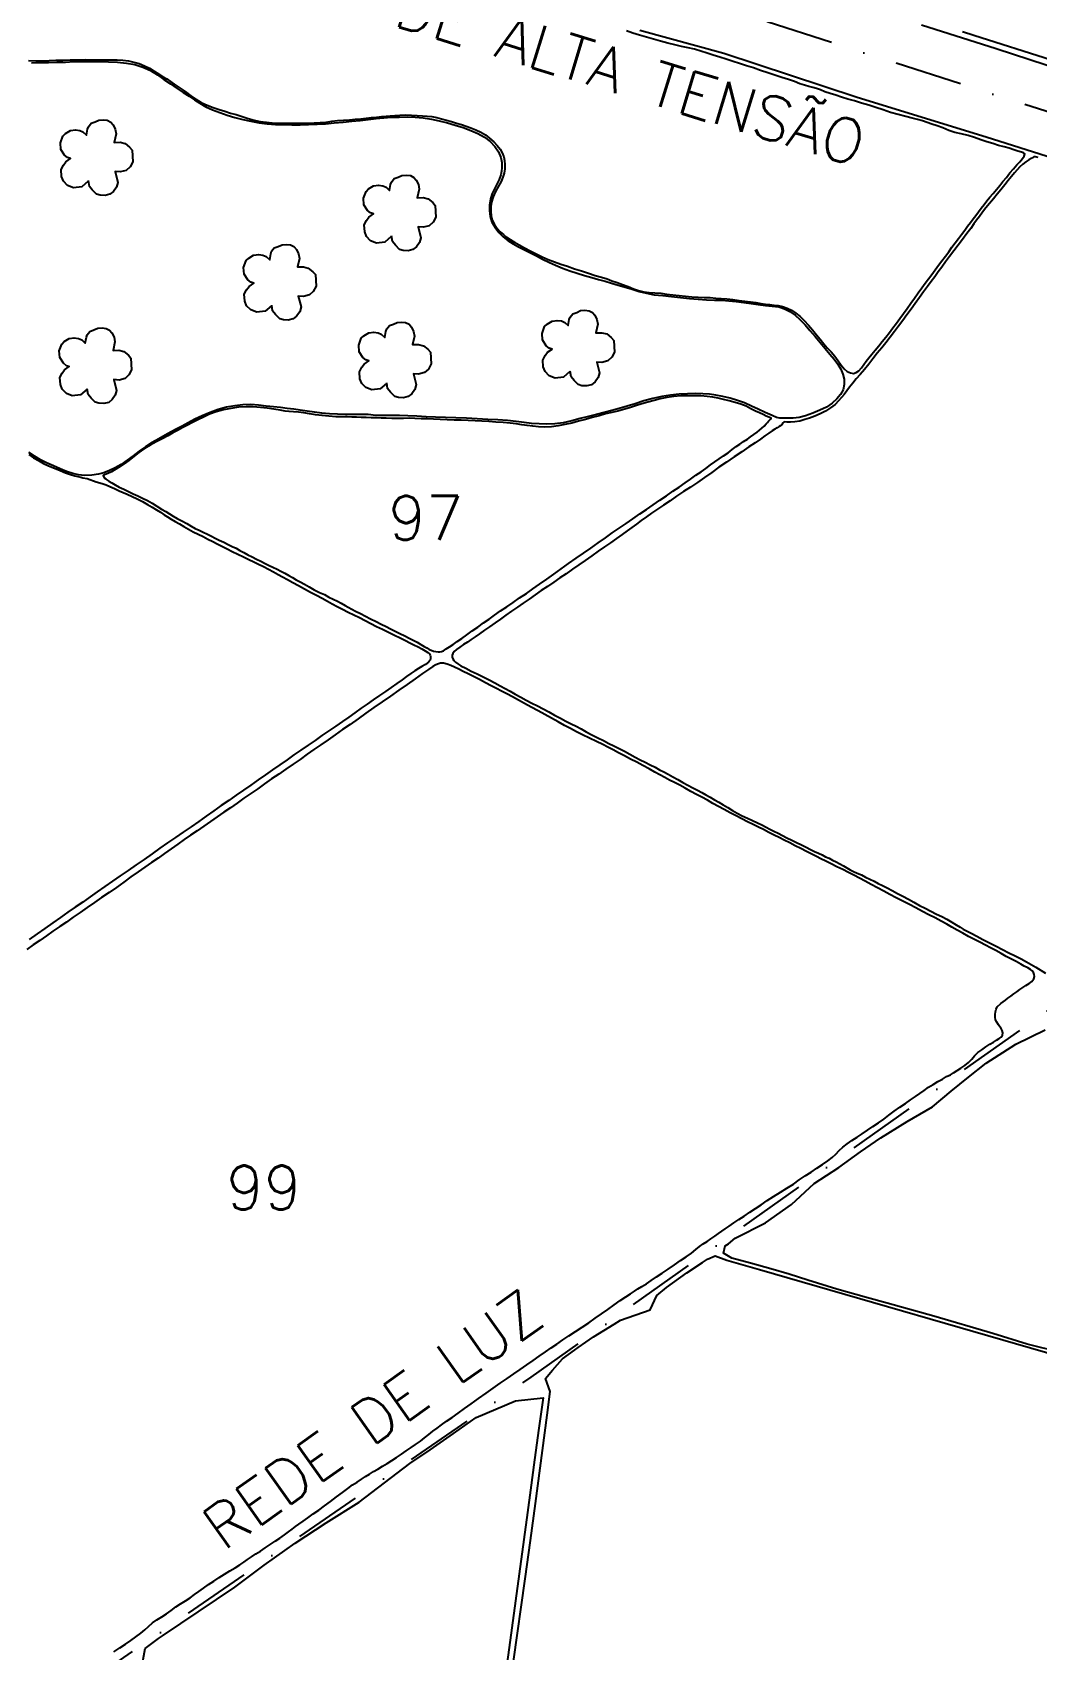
# Model space of a CAD drawing. Extents: x 725070 to 730320, y 7821509 to 7828934.
# Drawn here: x 727167 to 727910, y 7824190 to 7825386 of the extents above; entities that cross this region are included whole.
import ezdxf

# ---------------------------------------------------------------- set-up
doc = ezdxf.new("R2010")
doc.units = 0
doc.header["$MEASUREMENT"] = 0
doc.linetypes.add('CONTINUO', pattern=[0])
doc.linetypes.add('DASHDOT', pattern=[1, 0.5, -0.25, 0, -0.25])
for name, color, linetype in [('0114000751', 1, 'Continuous'), ('0114000751014', 5, 'Continuous'), ('_SIMBOLO ARVORE', 94, 'Continuous'), ('REDE_DE_LUZ', 6, 'DASHDOT'), ('TEXTO', 7, 'Continuous')]:
    doc.layers.add(name, color=color, linetype=linetype)
for name, color, linetype, lineweight in [('0114000751090', 5, 'Continuous', 25), ('0114000751091', 5, 'Continuous', 25), ('0114000751092', 5, 'Continuous', 25), ('0114000751095', 5, 'Continuous', 25), ('0114000751096', 5, 'Continuous', 25), ('0114000751097', 5, 'Continuous', 25), ('0114000751098', 5, 'Continuous', 25), ('0114000751099', 5, 'Continuous', 25)]:
    doc.layers.add(name, color=color, linetype=linetype, lineweight=lineweight)
doc.styles.add('Simplex', font='simplex.shx')

# ---------------------------------------------------------------- blocks, each defined once
blk = doc.blocks.new('ARVORE')
at = {"layer": '_SIMBOLO ARVORE', "linetype": 'CONTINUO'}
blk.add_polyline3d([(726752.4, 7825799.6, 0), (726747.6, 7825795.5, 0), (726741.5, 7825794.8, 0), (726737.1, 7825796.5, 0), (726734, 7825799.6, 0), (726732.7, 7825803.1, 0), (726732.3, 7825808.2, 0), (726734, 7825811.5, 0), (726735.8, 7825813.9, 0), (726739.3, 7825816.3, 0), (726737.1, 7825817, 0), (726734.9, 7825818.8, 0), (726732.2, 7825823, 0), (726731.8, 7825827.9, 0), (726733.7, 7825833, 0), (726735.6, 7825834.8, 0), (726739.2, 7825837, 0), (726743, 7825837.5, 0), (726746.1, 7825837.1, 0), (726748.5, 7825836, 0), (726751.1, 7825833.6, 0), (726751.9, 7825838.1, 0), (726752.5, 7825839.9, 0), (726754.5, 7825842.4, 0), (726757.4, 7825843.4, 0), (726760.3, 7825844.7, 0), (726763.5, 7825845, 0), (726766.5, 7825844.6, 0), (726769, 7825843.3, 0), (726770.8, 7825841.3, 0), (726772.4, 7825838.1, 0), (726773, 7825834.6, 0), (726771.6, 7825828.3, 0), (726776, 7825828.4, 0), (726779.6, 7825827.5, 0), (726783, 7825824.8, 0), (726784.9, 7825822.6, 0), (726785.4, 7825814, 0), (726783.3, 7825810.2, 0), (726780.5, 7825807.6, 0), (726776.1, 7825806.4, 0), (726772.2, 7825806.7, 0), (726774.3, 7825798.7, 0), (726773.3, 7825795.2, 0), (726771, 7825792, 0), (726768.4, 7825789.9, 0), (726764.8, 7825789, 0), (726761.2, 7825789.2, 0), (726758.5, 7825790, 0), (726755.4, 7825793.1, 0), (726753.2, 7825795.8, 0), (726752.6, 7825800, 0)], dxfattribs=at)

msp = doc.modelspace()

# ---------------------------------------------------------------- linework, layer by layer
at = {"layer": '0114000751', "flags": 128}
msp.add_lwpolyline([(727166.8, 7825363.1), (727173, 7825363.2), (727179.2, 7825363.3), (727185.4, 7825363.4), (727191.8, 7825363.6), (727198.1, 7825363.9), (727204.4, 7825364), (727210.8, 7825364.1), (727217.2, 7825363.9), (727223.7, 7825363.7), (727230.3, 7825363.4), (727236.9, 7825362.8), (727243.1, 7825361.7), (727249.1, 7825359.9), (727254.8, 7825357.3), (727259.8, 7825354.1), (727264.7, 7825350.8), (727269.5, 7825347.4), (727274.4, 7825344.1), (727279, 7825341.1), (727283.2, 7825338.3), (727287.2, 7825335.6), (727291.3, 7825333.1), (727295.7, 7825330.5), (727300.6, 7825328.3), (727306, 7825326.3), (727311.5, 7825324.3), (727317.2, 7825322.6), (727323, 7825321.1), (727328.9, 7825319.8), (727335, 7825318.6), (727341.1, 7825317.8), (727347.2, 7825317.5), (727353.3, 7825317.3), (727359.3, 7825317.2), (727365.4, 7825317.2), (727371.5, 7825317.3), (727377.9, 7825317.6), (727384.2, 7825318), (727390.6, 7825318.6), (727397.1, 7825319.2), (727403.5, 7825319.8), (727409.7, 7825320.4), (727415.8, 7825321.1), (727421.7, 7825321.8), (727427.3, 7825322.4), (727432.9, 7825322.8), (727438.6, 7825322.9), (727444.5, 7825323.1), (727450.4, 7825322.9), (727456.4, 7825322.3), (727462.4, 7825321.4), (727468.3, 7825320.1), (727474.3, 7825318.6), (727480.1, 7825316.9), (727485.9, 7825315.1), (727491.5, 7825313.1), (727496.8, 7825310.8), (727501.6, 7825308.1), (727505.9, 7825304.9), (727509.4, 7825301.2), (727512, 7825297.1), (727513.7, 7825293), (727514.5, 7825289.4), (727514.5, 7825285.5), (727514.3, 7825283), (727513.7, 7825280.2), (727512.5, 7825276.8), (727510.8, 7825273.3), (727509, 7825269.9), (727507.5, 7825266.4), (727506.2, 7825262.4), (727505.5, 7825258.1), (727505.4, 7825253.8), (727505.8, 7825249.5), (727507.2, 7825245.1), (727509.5, 7825241.2), (727512.3, 7825237.5), (727515.5, 7825234.4), (727519, 7825231.6), (727522.8, 7825229.2), (727526.9, 7825226.9), (727531.2, 7825224.8), (727535.7, 7825222.5), (727540.2, 7825220.2), (727544.7, 7825217.9), (727549.3, 7825215.6), (727554.2, 7825213.4), (727559.4, 7825211.2), (727564.7, 7825209.2), (727570.2, 7825207.4), (727575.7, 7825205.8), (727581.1, 7825204.2), (727586.1, 7825202.8), (727590.9, 7825201.5), (727595.6, 7825200.2), (727600.5, 7825198.6), (727605.7, 7825197.1), (727610.8, 7825195.6), (727616, 7825194), (727621.4, 7825192.6), (727627.2, 7825191.6), (727633.5, 7825191), (727640.1, 7825190.3), (727646.7, 7825189.6), (727653.3, 7825188.9), (727659.8, 7825188.3), (727666, 7825187.9), (727671.8, 7825187.6), (727677.1, 7825187.5), (727682.5, 7825187.1), (727687.9, 7825186.5), (727693.4, 7825185.7), (727698.8, 7825185), (727704.2, 7825184.3), (727709.5, 7825183.7), (727714.5, 7825183.2), (727719.3, 7825182.5), (727723.6, 7825181.2), (727727.6, 7825179.2), (727731.4, 7825176.4), (727735.1, 7825173), (727738.8, 7825169.3), (727742.4, 7825165.1), (727746.2, 7825160.7), (727750, 7825156.2), (727753.6, 7825151.9), (727757.2, 7825147.7), (727760.3, 7825143.9), (727762.9, 7825140.2), (727765.1, 7825136.6), (727766.6, 7825132.9), (727767.6, 7825129.1), (727767.7, 7825125.1), (727766.9, 7825121.3), (727765, 7825117.9), (727762.2, 7825114.6), (727758.7, 7825111.4), (727754.6, 7825108.5), (727749.7, 7825106.1), (727744.4, 7825103.9), (727739.2, 7825102.1), (727734.5, 7825100.8), (727729.9, 7825100.2), (727725.2, 7825100.3), (727720.1, 7825100.2), (727717.7, 7825100.8), (727714.4, 7825102.4), (727709.2, 7825104.6), (727704.2, 7825106.9), (727699.1, 7825109.3), (727694, 7825111.6), (727688.7, 7825113.4), (727683.3, 7825115), (727677.9, 7825116.4), (727672.8, 7825117.4), (727668.1, 7825118), (727663.1, 7825118.4), (727657.7, 7825118.6), (727651.9, 7825118.4), (727645.7, 7825118), (727639.3, 7825117.3), (727632.8, 7825116.3), (727626.1, 7825114.8), (727619.6, 7825113), (727613.2, 7825111), (727607.1, 7825109.2), (727601.3, 7825107.5), (727595.8, 7825106), (727590.3, 7825104.5), (727584.6, 7825103.1), (727578.6, 7825101.6), (727572.5, 7825100), (727566.2, 7825098.4), (727559.9, 7825096.9), (727553.7, 7825096), (727547.8, 7825095.9), (727542.1, 7825096), (727536.5, 7825096.4), (727531, 7825097.1), (727525.2, 7825097.9), (727518.7, 7825098.5), (727511.6, 7825099), (727504.2, 7825099.4), (727496.4, 7825099.8), (727488.5, 7825100.2), (727480.6, 7825100.5), (727472.9, 7825100.7), (727465.5, 7825101), (727458.5, 7825101.4), (727451.6, 7825101.8), (727445, 7825102.1), (727438.8, 7825102.2), (727432.9, 7825102.2), (727427, 7825102.2), (727421.3, 7825102.4), (727415.8, 7825102.9), (727410.4, 7825103.1), (727404.7, 7825103.1), (727399, 7825103), (727393.1, 7825103.2), (727387.2, 7825103.5), (727381.5, 7825104.1), (727375.9, 7825104.8), (727370.6, 7825105.6), (727365.5, 7825106.3), (727360.7, 7825107), (727355.9, 7825107.5), (727350.9, 7825108.1), (727345.7, 7825108.6), (727340.3, 7825109.2), (727334.7, 7825109.9), (727328.9, 7825110.3), (727323, 7825110.2), (727317, 7825109.5), (727310.9, 7825108.4), (727304.8, 7825106.7), (727298.8, 7825104.5), (727292.9, 7825102.1), (727287.4, 7825099.5), (727282.6, 7825096.9), (727278.2, 7825094.5), (727274.1, 7825092.3), (727269.9, 7825090.2), (727265.5, 7825087.8), (727260.8, 7825085.1), (727255.9, 7825082.2), (727251, 7825079.2), (727246.3, 7825075.9), (727241.8, 7825072.5), (727237.4, 7825069.2), (727233, 7825066.1), (727228.6, 7825063.6), (727224.4, 7825061.6), (727220.1, 7825060), (727216.2, 7825058.9), (727211.4, 7825058.1), (727206, 7825058), (727201.5, 7825058.4), (727197.2, 7825059.5), (727192.7, 7825061), (727187.9, 7825062.8), (727182.9, 7825065), (727177.9, 7825067.3), (727173.4, 7825069.6), (727169, 7825072.1), (727164.8, 7825074.9)], dxfattribs=at)
at = {"layer": '0114000751014', "linetype": 'ByBlock'}
msp.add_lwpolyline([(727920.9, 7825365.1), (727863.6, 7825383.3), (727855.1, 7825386)], dxfattribs=at)
at = {"layer": '0114000751090'}
msp.add_lwpolyline([(727927.9, 7824409.5), (727902.9, 7824415.6), (727877.7, 7824423.6), (727833.9, 7824436.4), (727799.5, 7824446), (727784.2, 7824450.3), (727762.2, 7824456.4), (727740.8, 7824463), (727727.1, 7824467.4), (727713.4, 7824471.3), (727698.4, 7824475.6), (727684.6, 7824479.2), (727678.4, 7824482.9), (727679.6, 7824488.3), (727679.6, 7824488.3), (727682.2, 7824490), (727687.1, 7824494.1), (727709.6, 7824505.4), (727728.8, 7824519), (727745.5, 7824534.5), (727763.7, 7824546.3), (727779.7, 7824558), (727794.9, 7824568.2), (727814.3, 7824580.4), (727833, 7824591.1), (727846.7, 7824602.7), (727859.5, 7824613.1), (727872.8, 7824623.5), (727894.5, 7824637.6), (727916.3, 7824648.2)], dxfattribs=at)
at = {"layer": '0114000751091', "linetype": 'CONTINUO', "flags": 128}
msp.add_lwpolyline([(727937.1, 7824404), (727952.7, 7824399.4), (727964.7, 7824395.4), (727975.5, 7824392.2), (727990.9, 7824385.2), (727990.9, 7824377.6), (727985.9, 7824359.2), (727984.8, 7824353.1), (727979.3, 7824335.2), (727972.6, 7824310.6), (727966.4, 7824287.8), (727959.5, 7824263.5), (727946.7, 7824212.8), (727939.7, 7824186.7), (727933.4, 7824162.3), (727926.3, 7824136.4), (727920.2, 7824113.4), (727914.3, 7824090.2), (727907.9, 7824067.4), (727902.3, 7824048.7), (727895.8, 7824030.3), (727880.7, 7823999.6), (727869.8, 7823983), (727858.6, 7823967.6), (727845.8, 7823952.3), (727831.7, 7823936.4), (727815.7, 7823918.6), (727801.6, 7823903.2), (727790.3, 7823890.5), (727776.8, 7823876), (727767.4, 7823865.1), (727749.1, 7823843.6), (727726.8, 7823819.6), (727699.6, 7823790.3), (727686, 7823774.6), (727657.6, 7823741.4), (727645.5, 7823727.7), (727626.3, 7823706.5), (727613.1, 7823692.6), (727585, 7823662.1), (727569.5, 7823645.4), (727554.1, 7823629.6), (727549, 7823624), (727541.5, 7823616.6), (727528, 7823600.9), (727515.8, 7823588.1), (727506.5, 7823577.3), (727495.7, 7823565), (727484.6, 7823553), (727476.9, 7823544.9), (727455.1, 7823521.3), (727441.9, 7823506.3), (727432, 7823508.5), (727434.8, 7823527.2), (727437.7, 7823548.8), (727441, 7823572.7), (727443.9, 7823594.1), (727446.8, 7823616.5), (727453.5, 7823667), (727460.9, 7823719.9), (727464.9, 7823749.8), (727473.8, 7823816.2), (727478.5, 7823849.4), (727487.5, 7823916), (727495.9, 7823978.7), (727507.4, 7824062.3), (727515.1, 7824121.4), (727519.5, 7824152.8), (727523.2, 7824181), (727531.9, 7824242.3), (727535.7, 7824270.5), (727539.4, 7824297.8), (727548.1, 7824363.2), (727550.3, 7824380.6), (727546.8, 7824390.3), (727551.9, 7824396.4), (727559.5, 7824404.9), (727568.3, 7824411.4), (727571, 7824413.2), (727582.3, 7824421.1), (727597.6, 7824430.5), (727602.4, 7824433.4), (727624.1, 7824441.2), (727629.2, 7824451.7), (727636.4, 7824457.6), (727651.4, 7824468.4), (727663, 7824476.1), (727666.6, 7824478.6), (727672.4, 7824481), (727680.9, 7824477.9), (727705.1, 7824470.8)], close=True, dxfattribs=at)
at = {"layer": '0114000751092', "linetype": 'CONTINUO', "flags": 128}
msp.add_lwpolyline([(727263.6, 7824200.1), (727317.1, 7824236), (727338.8, 7824252.3), (727361.8, 7824268.5), (727384.7, 7824283.6), (727409, 7824299), (727446.4, 7824327.6), (727461.5, 7824337.7), (727478.7, 7824349.6), (727495.6, 7824361.6), (727524.6, 7824373.8), (727545.1, 7824376), (727541.8, 7824353.5), (727538.6, 7824330.3), (727535.8, 7824307.9), (727533.5, 7824291.3), (727436, 7823572.8), (727434.8, 7823565), (727431.4, 7823540.9), (727428.9, 7823521.6), (727426.8, 7823505.6), (727431.3, 7823499.9), (727424.9, 7823492.4), (727400.5, 7823463.6), (727390.8, 7823453), (727386.7, 7823448.5), (727385.2, 7823446.9), (727365.3, 7823424.9), (727361.7, 7823421.2), (727348.1, 7823406.2), (727339, 7823395.4), (727316.9, 7823369.7), (727295.9, 7823346.4), (727275.5, 7823325), (727254.9, 7823302.4), (727234, 7823280), (727214.8, 7823257.9), (727195.7, 7823237.5), (727176.6, 7823216.9), (727157.1, 7823196.1), (727135.2, 7823172.5), (727116, 7823151), (727108, 7823138.8), (727109.1, 7823148.1), (727110.6, 7823160), (727112.3, 7823172.8), (727114.2, 7823185.2), (727117.3, 7823209), (727120.7, 7823233.8), (727124.3, 7823260.4), (727127.7, 7823284.4), (727131.3, 7823311.3), (727135.2, 7823339.6), (727139, 7823367.8), (727142.9, 7823395.9), (727146.6, 7823423.8), (727150.3, 7823451), (727154.4, 7823481.5), (727162.7, 7823541.9), (727166.5, 7823570.7), (727170.7, 7823602), (727175.2, 7823634.6), (727179.6, 7823667.9), (727184.1, 7823700.8), (727188.5, 7823733.7), (727193.4, 7823769.6), (727198.3, 7823805.7), (727202.5, 7823837.8), (727206.6, 7823867.8), (727210, 7823894.2), (727213.9, 7823921.9), (727217.9, 7823951.2), (727221.5, 7823977.4), (727225.1, 7824003.8), (727228.7, 7824029.5), (727231.6, 7824051), (727235.3, 7824079), (727238.9, 7824106.6), (727242.8, 7824134.7), (727246.4, 7824161.4), (727249.4, 7824182.6), (727250.9, 7824190.7), (727260.7, 7824198.1)], close=True, dxfattribs=at)
at = {"layer": '0114000751095', "linetype": 'ByBlock', "elevation": 705.3}
msp.add_lwpolyline([(727164.5, 7825364.8), (727169.9, 7825364.4), (727175, 7825364.6), (727179.9, 7825364.8), (727184.8, 7825365), (727190, 7825365.1), (727195.3, 7825365.3), (727200.9, 7825365.3), (727206.3, 7825365.4), (727211.6, 7825365.3), (727216.6, 7825365.3), (727221.4, 7825365.2), (727225.9, 7825365.3), (727230.2, 7825365.2), (727234.3, 7825365), (727238.4, 7825364.4), (727242.5, 7825363.5), (727246.3, 7825362.4), (727250.2, 7825360.9), (727254, 7825359), (727257.4, 7825356.9), (727260.6, 7825354.9), (727263.7, 7825353), (727266.7, 7825351.2), (727269.5, 7825349.2), (727272.2, 7825347.2), (727275.1, 7825345.3), (727278.1, 7825343.3), (727281.3, 7825341), (727284.6, 7825338.7), (727288.2, 7825336.2), (727292.2, 7825333.8), (727296.6, 7825331.7), (727301.1, 7825330.1), (727305.4, 7825328.6), (727309.7, 7825327.2), (727313.9, 7825325.9), (727318.2, 7825324.7), (727322.6, 7825323.3), (727327, 7825321.9), (727331.5, 7825320.7), (727335.9, 7825319.7), (727340.4, 7825319.1), (727344.8, 7825318.7), (727349, 7825318.5), (727353, 7825318.3), (727357.4, 7825318.3), (727362.1, 7825318.4), (727366.8, 7825318.4), (727371.3, 7825318.5), (727375.7, 7825318.7), (727380.1, 7825318.9), (727384.4, 7825319.2), (727388.7, 7825319.8), (727393, 7825320.3), (727397.4, 7825320.6), (727401.8, 7825320.9), (727406.1, 7825321.4), (727410.2, 7825321.7), (727414.1, 7825322.1), (727418, 7825322.5), (727421.9, 7825322.9), (727425.6, 7825323.3), (727429, 7825323.6), (727432, 7825323.9), (727435.3, 7825324.1), (727439.1, 7825324.4), (727443.4, 7825324.5), (727447.8, 7825324.3), (727452, 7825324), (727455.8, 7825323.7), (727459.3, 7825323.6), (727462.8, 7825323.3), (727466.4, 7825322.7), (727469.9, 7825321.7), (727473.5, 7825320.6), (727477.3, 7825319.6), (727480.9, 7825318.4), (727484.6, 7825317.3), (727488.1, 7825316.1), (727491.7, 7825314.9), (727495.3, 7825313.5), (727498.9, 7825311.8), (727502.4, 7825309.7), (727505.5, 7825307.2), (727508.5, 7825304.6), (727511.2, 7825301.8), (727513.4, 7825299.1), (727514.9, 7825296.4), (727515.9, 7825293.6), (727516.4, 7825290.8), (727516.7, 7825287.8), (727516.7, 7825284.6), (727516.2, 7825281.5), (727515.3, 7825278.5), (727514, 7825275.3), (727512, 7825271.9), (727509.8, 7825268), (727508, 7825263.9), (727506.9, 7825260.1), (727506.5, 7825256.7), (727506.3, 7825253.3), (727506.6, 7825250), (727507.5, 7825246.6), (727509.1, 7825243.5), (727511.1, 7825240.6), (727513.2, 7825238.1), (727515.7, 7825236.1), (727518.1, 7825234.1), (727520.7, 7825232.4), (727523.8, 7825230.5), (727527.3, 7825228.4), (727531.3, 7825226.3), (727535.6, 7825224.1), (727540, 7825221.8), (727544.4, 7825219.5), (727548.8, 7825217.6), (727553.4, 7825215.9), (727558.2, 7825214.2), (727563.2, 7825212.7), (727568.3, 7825210.8), (727573.5, 7825209.2), (727578.6, 7825207.5), (727583.6, 7825205.9), (727588.2, 7825204.5), (727592.3, 7825203.3), (727595.9, 7825201.9), (727599.7, 7825200.5), (727603.8, 7825199.2), (727607.9, 7825197.7), (727611.8, 7825196), (727615.6, 7825194.7), (727619.5, 7825193.8), (727623.6, 7825193.2), (727627.7, 7825192.9), (727632, 7825192.6), (727636.4, 7825192.1), (727641, 7825191.6), (727645.7, 7825191.1), (727650.4, 7825190.6), (727655, 7825190.1), (727659.6, 7825189.8), (727664.2, 7825189.6), (727668.7, 7825189.4), (727672.8, 7825189.1), (727676.8, 7825188.8), (727680.9, 7825188.5), (727685.4, 7825188.1), (727690, 7825187.4), (727694.3, 7825186.9), (727698.4, 7825186.4), (727702.3, 7825185.8), (727706, 7825185.1), (727709.5, 7825184.6), (727712.8, 7825184.3), (727715.8, 7825183.9), (727718.8, 7825183.5), (727722.1, 7825182.9), (727725.5, 7825181.7), (727728.8, 7825180.1), (727731.9, 7825178), (727735.1, 7825175.4), (727738.2, 7825172.4), (727741.2, 7825169.1), (727744.2, 7825165.6), (727747.2, 7825162), (727749.9, 7825158.6), (727752.6, 7825155.3), (727755.1, 7825152.3), (727758, 7825149.3), (727760.7, 7825146.1), (727763.2, 7825142.7), (727765.4, 7825139.4), (727767.7, 7825136.8), (727770, 7825134.8), (727772.3, 7825133.7), (727774.5, 7825133.4), (727776.6, 7825134), (727778.6, 7825135.4), (727780.5, 7825137.6), (727782.2, 7825140), (727783.9, 7825142.4), (727785.8, 7825145), (727788.1, 7825147.7), (727790.6, 7825150.6), (727793.2, 7825153.7), (727795.8, 7825157), (727798.5, 7825160.3), (727801.1, 7825163.7), (727803.7, 7825167.1), (727806.4, 7825170.5), (727808.9, 7825174.1), (727811.5, 7825177.7), (727814.2, 7825181.5), (727816.9, 7825185.3), (727819.6, 7825189.1), (727822.4, 7825192.9), (727825.1, 7825196.6), (727827.6, 7825200.1), (727830, 7825203.4), (727832.5, 7825206.6), (727834.9, 7825209.9), (727837.5, 7825213.3), (727840, 7825216.7), (727842.5, 7825220), (727845, 7825223.4), (727847.4, 7825226.7), (727849.8, 7825230), (727852.2, 7825233.2), (727854.5, 7825236.2), (727856.8, 7825239.3), (727859, 7825242.2), (727861.2, 7825245), (727863.1, 7825247.6), (727865, 7825250.1), (727866.9, 7825252.8), (727869.1, 7825255.6), (727871.1, 7825258.3), (727873.3, 7825260.9), (727875.5, 7825263.6), (727877.8, 7825266.5), (727880.3, 7825269.4), (727882.7, 7825272.3), (727885.1, 7825275.2), (727887.7, 7825278.3), (727890.1, 7825281.6), (727892.8, 7825284.7), (727895.3, 7825287.5), (727897.6, 7825289.7), (727899.6, 7825292.2), (727900.7, 7825294.1), (727901.2, 7825295.8), (727900.4, 7825296.4), (727898.8, 7825297), (727896.2, 7825297.8), (727893.1, 7825298.8), (727889.7, 7825299.8), (727885.9, 7825300.8), (727881.9, 7825302), (727877.6, 7825303.3), (727873.1, 7825304.7), (727868.7, 7825306.2), (727864.1, 7825307.7), (727859.3, 7825309.2), (727854.3, 7825310.5), (727849.6, 7825311.6), (727845, 7825313.1), (727840.6, 7825314.9), (727836.4, 7825316.4), (727832.6, 7825317.7), (727829.1, 7825318.9), (727825.5, 7825320.1), (727821.9, 7825321.1), (727817.9, 7825322.2), (727813.2, 7825323.3), (727807.7, 7825324.7), (727802, 7825326.3), (727796.4, 7825328.3), (727791, 7825330), (727785.8, 7825331.6), (727780.4, 7825333.2), (727775.2, 7825334.8), (727770.4, 7825336.1), (727765.8, 7825337.6), (727761.5, 7825339.1), (727757.3, 7825340.3), (727753.4, 7825341.5), (727750.1, 7825343), (727747.1, 7825344.1), (727744.5, 7825344.7), (727741.6, 7825345.4), (727738.4, 7825346.5), (727735, 7825347.6), (727731, 7825349.1), (727726.5, 7825350.6), (727721.7, 7825352.2), (727716.5, 7825353.8), (727711.3, 7825355.7), (727705.9, 7825357.4), (727700.6, 7825359.2), (727695.4, 7825360.9), (727690.4, 7825362.5), (727685.5, 7825364.1), (727680.5, 7825365.6), (727675.7, 7825367.1), (727670.9, 7825368.7), (727666.3, 7825370.1), (727661.7, 7825371.6), (727657.1, 7825373), (727652.2, 7825374.1), (727647.3, 7825375.1), (727642.4, 7825376.2), (727637.2, 7825377.6), (727631.9, 7825379), (727626.6, 7825380.4), (727621.4, 7825381.9), (727616.4, 7825383.4), (727611.4, 7825385), (727606.6, 7825386.6)], dxfattribs=at)
at = {"layer": '0114000751096', "linetype": 'ByBlock', "elevation": 736.3}
msp.add_lwpolyline([(727911.1, 7825293), (727909.2, 7825293.6), (727907.9, 7825293.5), (727907.1, 7825292.8), (727906, 7825292.2), (727904.2, 7825291.3), (727902, 7825289.9), (727899.8, 7825288.1), (727897.7, 7825286.2), (727895.7, 7825284), (727893.7, 7825281.7), (727891.5, 7825278.9), (727889, 7825276), (727886.4, 7825272.7), (727883.6, 7825269.2), (727880.8, 7825265.8), (727878, 7825262.4), (727875.2, 7825259), (727872.5, 7825255.7), (727869.9, 7825252.5), (727867.7, 7825249.5), (727865.6, 7825246.7), (727863.6, 7825243.9), (727861.3, 7825240.6), (727858.4, 7825236.8), (727855.2, 7825232.5), (727851.9, 7825228.2), (727848.7, 7825224), (727845.6, 7825219.8), (727842.7, 7825215.8), (727839.9, 7825212), (727837.2, 7825208.4), (727834.7, 7825204.9), (727832, 7825201.4), (727829.2, 7825197.7), (727826.3, 7825193.7), (727823.3, 7825189.5), (727820.3, 7825185.2), (727817.2, 7825180.9), (727814.1, 7825176.7), (727811, 7825172.6), (727807.9, 7825168.4), (727804.8, 7825164.3), (727801.7, 7825160.2), (727798.6, 7825156.1), (727795.5, 7825152.2), (727792.2, 7825148.3), (727789, 7825144.2), (727785.8, 7825140.2), (727782.6, 7825136.3), (727779.4, 7825132.6), (727776.6, 7825129.3), (727774, 7825126.2), (727771.7, 7825123.3), (727769.6, 7825120.5), (727767.7, 7825117.9), (727765.8, 7825115.6), (727763.6, 7825113.2), (727761, 7825110.5), (727757.6, 7825107.9), (727753.9, 7825105.5), (727750, 7825103.5), (727746, 7825101.9), (727742.1, 7825100.4), (727738.6, 7825099.2), (727734.9, 7825098.2), (727731.2, 7825097.5), (727728.1, 7825097.3), (727725.5, 7825097.4), (727723.4, 7825097.7), (727722.2, 7825096.6), (727721.5, 7825095.5), (727720.8, 7825094.8), (727719.7, 7825094.1), (727718.2, 7825093.2), (727716.4, 7825092.1), (727714.4, 7825090.9), (727712, 7825089.2), (727709, 7825087.2), (727705.7, 7825084.9), (727701.8, 7825082.1), (727697.1, 7825079), (727691.9, 7825075.4), (727686.3, 7825071.7), (727680.6, 7825067.9), (727675.1, 7825064), (727669.7, 7825060.2), (727664.4, 7825056.4), (727659.2, 7825052.8), (727654, 7825049.3), (727648.8, 7825046), (727643.8, 7825042.7), (727638.9, 7825039.3), (727634.2, 7825036.1), (727629.6, 7825033), (727625.3, 7825030.1), (727621.4, 7825027.3), (727617.6, 7825024.6), (727614, 7825022), (727610.6, 7825019.5), (727607.1, 7825016.9), (727603.4, 7825014.2), (727599.3, 7825011.3), (727595, 7825008.2), (727590.5, 7825005.1), (727585.7, 7825001.9), (727581, 7824998.5), (727576.2, 7824995.2), (727571.5, 7824991.8), (727566.8, 7824988.6), (727562.2, 7824985.3), (727557.5, 7824982.2), (727552.9, 7824979), (727548.2, 7824975.9), (727543.6, 7824972.8), (727539.1, 7824969.6), (727534.7, 7824966.5), (727530.3, 7824963.5), (727526, 7824960.5), (727521.8, 7824957.6), (727517.6, 7824954.7), (727513.6, 7824951.7), (727509.5, 7824948.9), (727505.5, 7824946.1), (727501.7, 7824943.5), (727498.1, 7824940.9), (727494.8, 7824938.7), (727491.9, 7824936.7), (727489.2, 7824934.8), (727486.3, 7824932.9), (727483.5, 7824931), (727481, 7824929.3), (727479.3, 7824927.9), (727478.2, 7824926.4), (727477.8, 7824925), (727477.9, 7824923.5), (727478.3, 7824922.4), (727479.1, 7824921.1), (727480.3, 7824919.8), (727481.9, 7824918.6), (727484.2, 7824917.2), (727487.8, 7824915.4), (727491.9, 7824913.3), (727496.2, 7824911.2), (727500.7, 7824909), (727505.1, 7824906.8), (727509.3, 7824904.6), (727513.3, 7824902.5), (727517, 7824900.5), (727520.6, 7824898.4), (727524.5, 7824896.3), (727528.5, 7824894), (727532.6, 7824891.8), (727536.8, 7824889.7), (727540.8, 7824887.6), (727545, 7824885.3), (727549.3, 7824883.1), (727553.5, 7824880.8), (727557.8, 7824878.5), (727561.9, 7824876.4), (727565.7, 7824874.4), (727569.4, 7824872.5), (727573.1, 7824870.6), (727577, 7824868.5), (727581.2, 7824866.2), (727585.6, 7824863.9), (727589.8, 7824861.9), (727593.6, 7824859.9), (727597.4, 7824858.1), (727601.3, 7824856.1), (727605.3, 7824854), (727609.2, 7824851.9), (727613.1, 7824849.7), (727616.9, 7824847.7), (727620.6, 7824845.9), (727624.3, 7824844.1), (727627.9, 7824842.3), (727631.1, 7824840.4), (727634.3, 7824838.8), (727637.5, 7824837.1), (727640.9, 7824835.1), (727644.6, 7824833.1), (727648.3, 7824831), (727652, 7824829), (727655.7, 7824827.1), (727659.1, 7824825.3), (727662.4, 7824823.5), (727665.5, 7824821.8), (727668.5, 7824820), (727671.7, 7824818.2), (727674.9, 7824816.3), (727678.3, 7824814.4), (727681.6, 7824812.4), (727685, 7824810.3), (727688.5, 7824808.3), (727692.2, 7824806.3), (727696.1, 7824804.5), (727699.9, 7824802.8), (727703.5, 7824801.2), (727706.9, 7824799.6), (727709.9, 7824798), (727712.8, 7824796.5), (727715.7, 7824795), (727718.9, 7824793.5), (727722.1, 7824791.7), (727725.4, 7824790.1), (727728.9, 7824788.4), (727732.5, 7824786.7), (727736.1, 7824784.9), (727739.5, 7824783.1), (727742.8, 7824781.5), (727745.8, 7824780), (727748.7, 7824778.7), (727751.3, 7824777.4), (727753.9, 7824776.1), (727756.5, 7824774.9), (727759.1, 7824773.5), (727761.7, 7824772.3), (727764.4, 7824770.8), (727767.1, 7824769.4), (727769.7, 7824767.9), (727772.1, 7824766.5), (727774.7, 7824765.2), (727777.4, 7824764), (727780.4, 7824762.6), (727783.5, 7824761), (727786.7, 7824759.4), (727789.9, 7824757.9), (727792.9, 7824756.4), (727796, 7824754.8), (727799.4, 7824753.2), (727803.1, 7824751.1), (727807, 7824749), (727811.1, 7824746.8), (727815.2, 7824744.6), (727819.3, 7824742.4), (727823.4, 7824740.1), (727827.6, 7824738), (727831.8, 7824735.8), (727835.9, 7824733.7), (727839.9, 7824731.8), (727843.7, 7824729.8), (727847.3, 7824727.8), (727850.6, 7824725.8), (727853.4, 7824724.1), (727855.7, 7824722.6), (727858.2, 7824721.3), (727861.5, 7824719.6), (727865.7, 7824717.4), (727870.3, 7824715), (727875.1, 7824712.5), (727880, 7824709.9), (727884.8, 7824707.4), (727889.5, 7824705), (727894.1, 7824702.7), (727898.5, 7824700.5), (727902.5, 7824698.3), (727906, 7824696.3), (727909.5, 7824694.4), (727916.5, 7824690)], dxfattribs=at)
at = {"layer": '0114000751097', "linetype": 'ByBlock', "elevation": 723.2}
msp.add_lwpolyline([(727469.8, 7824927.7), (727471.4, 7824928.4), (727473.4, 7824929.7), (727475.8, 7824931.3), (727478.5, 7824933.1), (727481.5, 7824935.2), (727485, 7824937.5), (727488.6, 7824940.2), (727492.6, 7824943.1), (727496.8, 7824945.9), (727501, 7824948.9), (727505.1, 7824951.8), (727509.2, 7824954.7), (727513.6, 7824957.8), (727518.3, 7824960.8), (727523, 7824964), (727527.7, 7824967.4), (727532.7, 7824970.8), (727537.5, 7824974.2), (727542.5, 7824977.7), (727547.7, 7824981.3), (727553, 7824985.1), (727558.4, 7824989), (727563.9, 7824992.9), (727569.4, 7824996.7), (727574.9, 7825000.5), (727580.4, 7825004.3), (727585.8, 7825008.1), (727591.1, 7825011.9), (727596.2, 7825015.5), (727601.3, 7825019), (727606.4, 7825022.5), (727611.5, 7825026), (727616.5, 7825029.6), (727621.5, 7825032.9), (727626.5, 7825036.2), (727631.4, 7825039.6), (727636.2, 7825043), (727641, 7825046.3), (727645.6, 7825049.4), (727650, 7825052.4), (727654.1, 7825055.3), (727658.1, 7825058.1), (727661.9, 7825060.7), (727665.5, 7825063.2), (727668.8, 7825065.7), (727672.1, 7825068.1), (727675.3, 7825070.3), (727678.5, 7825072.5), (727681.8, 7825074.8), (727684.9, 7825077.1), (727687.8, 7825079.3), (727690.6, 7825081.2), (727693.3, 7825083), (727696.1, 7825084.9), (727698.5, 7825086.6), (727700.8, 7825088.3), (727703.3, 7825090), (727706.7, 7825092.8), (727708.5, 7825094.3), (727710.1, 7825096), (727711, 7825097.2), (727711.7, 7825098), (727712.2, 7825098.7), (727713.2, 7825099.6), (727713.6, 7825100.4), (727711.9, 7825101), (727710, 7825101.8), (727707.7, 7825102.9), (727705, 7825104.2), (727702, 7825105.6), (727698.7, 7825107.3), (727695.3, 7825109.1), (727691.3, 7825110.6), (727687.1, 7825112), (727682.7, 7825113.2), (727678.5, 7825114.2), (727674.5, 7825115), (727670.6, 7825115.9), (727666.4, 7825116.4), (727661.8, 7825116.8), (727656.9, 7825116.9), (727651.9, 7825116.9), (727646.8, 7825116.8), (727641.7, 7825116.3), (727636.6, 7825115.6), (727631.7, 7825114.6), (727627.1, 7825113.4), (727622.6, 7825112.1), (727618, 7825110.8), (727613.4, 7825109.4), (727608.9, 7825108), (727604.4, 7825106.8), (727600.2, 7825105.6), (727595.9, 7825104.5), (727591.2, 7825103.4), (727586.4, 7825102.1), (727581.4, 7825100.8), (727576.4, 7825099.4), (727571.3, 7825098), (727566.3, 7825096.6), (727561.2, 7825095.6), (727556.2, 7825094.6), (727551.2, 7825093.9), (727546.3, 7825093.7), (727541.7, 7825093.9), (727537.4, 7825094.3), (727533.3, 7825094.9), (727529.3, 7825095.5), (727525.2, 7825096.1), (727520.6, 7825096.6), (727515.5, 7825097), (727510.2, 7825097.4), (727505, 7825097.8), (727499.8, 7825098.1), (727494.7, 7825098.4), (727489.6, 7825098.6), (727484.4, 7825098.8), (727479.2, 7825098.9), (727474, 7825099.1), (727468.9, 7825099.3), (727464, 7825099.6), (727459.4, 7825099.7), (727454.8, 7825099.9), (727450.3, 7825100), (727445.9, 7825100.2), (727441.8, 7825100.1), (727437.5, 7825100.1), (727433.3, 7825100.1), (727429.1, 7825100.2), (727425.3, 7825100.4), (727421.5, 7825100.5), (727417.8, 7825100.6), (727414.2, 7825100.7), (727410.6, 7825100.9), (727407.1, 7825101), (727403.7, 7825101.1), (727400.1, 7825101.3), (727396.2, 7825101.3), (727391.7, 7825101.4), (727386.6, 7825101.7), (727381.6, 7825102.2), (727376.8, 7825102.8), (727372.3, 7825103.6), (727368.1, 7825104.3), (727364.1, 7825104.8), (727360.5, 7825105.1), (727357.3, 7825105.2), (727354.2, 7825105.6), (727350.5, 7825106.1), (727345.9, 7825107), (727341.1, 7825107.6), (727336, 7825108.2), (727330.7, 7825108.6), (727325.4, 7825108.7), (727319.9, 7825108.4), (727314.2, 7825107.5), (727308.6, 7825106.5), (727303.2, 7825105), (727298.4, 7825103.2), (727293.9, 7825101.1), (727289.7, 7825099), (727285.7, 7825097.1), (727282.1, 7825095.2), (727278.7, 7825093.4), (727275.1, 7825091.5), (727271.3, 7825089.5), (727267.5, 7825087.3), (727263.4, 7825085.1), (727259, 7825082.7), (727254.5, 7825080.3), (727250.2, 7825077.8), (727246.1, 7825075), (727242.3, 7825072), (727238.7, 7825069.1), (727235.3, 7825066.6), (727232.2, 7825064.5), (727229.1, 7825062.5), (727225.9, 7825060.7), (727223.2, 7825059.4), (727221.3, 7825058.6), (727219.8, 7825058), (727220.5, 7825056.3), (727221.6, 7825055.4), (727222.5, 7825054.8), (727224, 7825053.8), (727226.1, 7825052.4), (727228.6, 7825050.9), (727231.5, 7825049.3), (727234.9, 7825047.7), (727238.4, 7825046.1), (727241.9, 7825044.4), (727245.4, 7825042.8), (727248.9, 7825041.2), (727252.4, 7825039.4), (727255.9, 7825037.4), (727259.4, 7825035.3), (727262.9, 7825033.1), (727266, 7825031.2), (727268.8, 7825029.5), (727271.5, 7825027.9), (727274.5, 7825026.2), (727278, 7825024.3), (727281.6, 7825022.4), (727284.9, 7825020.5), (727287.7, 7825018.8), (727290.6, 7825017.4), (727293.7, 7825016), (727296.8, 7825014.6), (727299.8, 7825013.1), (727302.6, 7825011.6), (727305.6, 7825010.2), (727308.9, 7825008.6), (727312.2, 7825007), (727315.1, 7825005.5), (727318, 7825004.1), (727320.9, 7825002.5), (727323.7, 7825000.9), (727326.7, 7824999.3), (727329.8, 7824997.8), (727333, 7824996.1), (727336.3, 7824994.5), (727339.5, 7824992.9), (727342.4, 7824991.5), (727345.3, 7824990.1), (727348.3, 7824988.6), (727351.2, 7824987.1), (727354.1, 7824985.6), (727356.9, 7824984), (727359.8, 7824982.4), (727362.5, 7824980.9), (727365.4, 7824979.4), (727368.6, 7824977.6), (727372.1, 7824975.6), (727375.8, 7824973.5), (727379.6, 7824971.5), (727383.3, 7824969.9), (727386.5, 7824968), (727389.8, 7824966.5), (727392.9, 7824964.9), (727395.8, 7824963.5), (727398.6, 7824961.9), (727401, 7824960.5), (727403.5, 7824959.2), (727406.4, 7824957.7), (727409.9, 7824955.9), (727413.7, 7824953.9), (727417.5, 7824952), (727421.5, 7824950.1), (727425.3, 7824948.1), (727428.9, 7824946.2), (727432.3, 7824944.5), (727435.7, 7824942.9), (727439.2, 7824941.1), (727442.7, 7824939.4), (727445.9, 7824937.7), (727449, 7824936.3), (727452, 7824934.6), (727454.7, 7824933), (727457.1, 7824931.6), (727459, 7824930.4), (727460.8, 7824929.4), (727462.3, 7824928.7), (727463.9, 7824928.1), (727465.7, 7824927.7), (727467.4, 7824927.6), (727468.6, 7824927.5)], close=True, dxfattribs=at)
at = {"layer": '0114000751098', "linetype": 'ByBlock'}
msp.add_lwpolyline([(727164.7, 7825073.4), (727168.1, 7825071.1), (727171.8, 7825068.9), (727175.5, 7825066.9), (727179.4, 7825065.1), (727183.7, 7825063.3), (727188, 7825061.5), (727191.9, 7825060), (727195.5, 7825058.7), (727198.8, 7825057.7), (727203.3, 7825056.6), (727204.8, 7825056.1), (727207.8, 7825055.7), (727214.6, 7825053.3), (727219, 7825052.1), (727221.9, 7825051.1), (727224.7, 7825049.8), (727228.2, 7825048.2), (727231.5, 7825046.7), (727234.4, 7825045.4), (727237.5, 7825044), (727241.1, 7825042.4), (727244.8, 7825040.6), (727248.7, 7825038.7), (727252.4, 7825036.6), (727255.9, 7825034.5), (727259.2, 7825032.5), (727262.2, 7825030.7), (727264.9, 7825028.9), (727267.4, 7825027.3), (727270.1, 7825025.6), (727273, 7825023.9), (727276.1, 7825022.1), (727279.4, 7825020.1), (727282.8, 7825018.2), (727286.4, 7825016.3), (727290.1, 7825014.5), (727293.6, 7825012.8), (727297.2, 7825010.9), (727300.7, 7825009.2), (727304, 7825007.5), (727307.5, 7825005.6), (727311.3, 7825003.8), (727315.2, 7825001.8), (727319.4, 7824999.7), (727323.6, 7824997.8), (727327.4, 7824995.8), (727331.2, 7824994.1), (727334.7, 7824992.4), (727338.3, 7824990.6), (727342, 7824988.7), (727345.6, 7824986.8), (727349.1, 7824984.8), (727352.4, 7824983.1), (727356, 7824981.1), (727360, 7824978.9), (727364.2, 7824976.5), (727368.5, 7824974.1), (727373, 7824971.7), (727377.4, 7824969.4), (727381.6, 7824967.2), (727385.5, 7824965.1), (727389.1, 7824963), (727392.8, 7824961), (727396.7, 7824959), (727400.8, 7824957), (727405.1, 7824954.9), (727409.3, 7824953), (727413.4, 7824950.8), (727417.6, 7824948.6), (727421.9, 7824946.4), (727426.4, 7824944.2), (727430.8, 7824942.1), (727435.2, 7824939.9), (727439.4, 7824937.8), (727443.2, 7824935.9), (727446.4, 7824934.3), (727449.5, 7824932.7), (727452.6, 7824931.2), (727455.4, 7824929.8), (727457.8, 7824928.4), (727459.7, 7824927.1), (727461, 7824926), (727461.5, 7824925), (727461.8, 7824924.2), (727461.9, 7824923.3), (727461.9, 7824922.5), (727461.5, 7824921.4), (727460.3, 7824919.9), (727458, 7824918.3), (727455.4, 7824916.8), (727452.9, 7824915.3), (727450.2, 7824913.6), (727447.3, 7824911.6), (727444.1, 7824909.3), (727440.8, 7824906.8), (727437, 7824904.1), (727432.8, 7824901.2), (727428.5, 7824898.3), (727424, 7824895.2), (727419.5, 7824892.1), (727414.9, 7824888.9), (727410.4, 7824885.8), (727405.9, 7824882.5), (727401.3, 7824879.3), (727396.6, 7824876.1), (727391.7, 7824872.6), (727386.6, 7824869.1), (727381.4, 7824865.6), (727376.4, 7824862.1), (727371.3, 7824858.5), (727366, 7824854.9), (727360.8, 7824851.4), (727355.7, 7824847.7), (727350.4, 7824844), (727345, 7824840.3), (727339.7, 7824836.6), (727334.3, 7824832.9), (727328.9, 7824829.1), (727323.5, 7824825.3), (727318.1, 7824821.5), (727312.6, 7824817.7), (727307.1, 7824813.9), (727301.5, 7824810), (727296, 7824806.1), (727290.4, 7824802.1), (727284.7, 7824798.2), (727278.9, 7824794.3), (727273.2, 7824790.4), (727267.4, 7824786.4), (727261.7, 7824782.3), (727255.9, 7824778.2), (727250, 7824774.1), (727244.1, 7824770), (727238.2, 7824765.9), (727232.4, 7824761.9), (727226.7, 7824758), (727221, 7824754.1), (727215.4, 7824750.2), (727210, 7824746.4), (727204.6, 7824742.5), (727199.1, 7824738.8), (727193.7, 7824735), (727188.1, 7824731.1), (727182.5, 7824727.1), (727176.7, 7824723.1), (727170.8, 7824719), (727164.9, 7824714.9)], dxfattribs=at)
at = {"layer": '0114000751099', "linetype": 'ByBlock', "elevation": 726.2}
msp.add_lwpolyline([(727227.6, 7824188.2), (727232, 7824191.2), (727236.2, 7824193.9), (727240.2, 7824196.6), (727244, 7824199.3), (727247.5, 7824202), (727250.5, 7824204.5), (727253.3, 7824207), (727256.2, 7824209.6), (727259.5, 7824211.9), (727263.1, 7824214.1), (727266.5, 7824216.4), (727270, 7824218.9), (727273.5, 7824221.5), (727277, 7824223.8), (727280.6, 7824226), (727284, 7824228.3), (727287.2, 7824230.6), (727290.5, 7824232.9), (727293.9, 7824235.4), (727297.7, 7824238), (727301.5, 7824240.6), (727305.4, 7824243.2), (727309.4, 7824245.7), (727313.4, 7824248.1), (727317.3, 7824250.4), (727320.7, 7824252.6), (727323.7, 7824254.6), (727326.5, 7824256.5), (727329.5, 7824258.5), (727332.6, 7824260.6), (727336, 7824262.8), (727339.6, 7824265.1), (727343.2, 7824267.7), (727346.8, 7824270.1), (727350.3, 7824272.4), (727353.7, 7824274.7), (727356.8, 7824277), (727359.6, 7824279), (727362, 7824280.9), (727364.5, 7824282.7), (727367.5, 7824284.8), (727371, 7824287.3), (727374.9, 7824290.2), (727379.1, 7824293.1), (727383.4, 7824296.3), (727387.8, 7824299.4), (727392.3, 7824302.8), (727396.6, 7824306.1), (727400.6, 7824309.1), (727404.2, 7824311.6), (727407.5, 7824313.8), (727410.7, 7824315.8), (727413.8, 7824317.8), (727416.7, 7824319.6), (727419.7, 7824321.5), (727422.9, 7824323.4), (727426.3, 7824325.5), (727429.7, 7824327.4), (727433.2, 7824329.6), (727436.7, 7824331.9), (727440.3, 7824334.4), (727443.9, 7824336.8), (727447.4, 7824339.2), (727450.8, 7824341.6), (727454.3, 7824343.9), (727457.3, 7824346.4), (727460.5, 7824348.9), (727463.5, 7824351.3), (727466.6, 7824353.6), (727469.9, 7824356), (727473.6, 7824358.7), (727477.9, 7824361.6), (727482.3, 7824364.7), (727486.9, 7824368.2), (727491.9, 7824371.7), (727497.4, 7824375.5), (727502.9, 7824379.5), (727508.2, 7824383.3), (727513.4, 7824386.9), (727518.5, 7824390.4), (727523.4, 7824393.8), (727528.2, 7824397.1), (727532.9, 7824400.5), (727537.6, 7824403.7), (727542.2, 7824406.9), (727546.7, 7824410), (727551, 7824412.9), (727555.3, 7824415.8), (727559.6, 7824419), (727564.1, 7824422), (727568.9, 7824425.1), (727573.9, 7824428.3), (727578.8, 7824431.5), (727583.5, 7824434.9), (727588.2, 7824438.1), (727592.9, 7824441.4), (727597.6, 7824444.7), (727602.1, 7824447.9), (727606.2, 7824450.7), (727609.7, 7824453), (727612.6, 7824454.9), (727615.2, 7824456.6), (727618.1, 7824458.4), (727621.4, 7824460.4), (727625, 7824462.8), (727629, 7824465.4), (727633.2, 7824468.2), (727637.6, 7824471.2), (727642.3, 7824474.4), (727646.7, 7824477.5), (727650.9, 7824480.4), (727654.7, 7824483.1), (727657.9, 7824485.6), (727660.6, 7824487.8), (727663.4, 7824489.8), (727666.3, 7824491.7), (727669.1, 7824493.6), (727672, 7824495.6), (727674.8, 7824497.5), (727677.3, 7824499.2), (727679.6, 7824500.9), (727682.6, 7824502.9), (727686.1, 7824505.4), (727689.9, 7824507.9), (727693.7, 7824510.4), (727697.8, 7824513.2), (727702, 7824516), (727706.3, 7824518.8), (727710.7, 7824521.9), (727715.5, 7824525), (727720.5, 7824528.1), (727725.4, 7824531.1), (727730.1, 7824534.1), (727734.5, 7824537.1), (727738.9, 7824540.1), (727743.2, 7824542.9), (727747.4, 7824545.8), (727751.6, 7824548.6), (727755.5, 7824551.3), (727758.8, 7824553.8), (727761.6, 7824556.3), (727764, 7824558.8), (727766.7, 7824561.3), (727769.9, 7824563.7), (727773.4, 7824566.2), (727777.2, 7824568.7), (727781, 7824571.3), (727785, 7824573.9), (727789, 7824576.7), (727793, 7824579.4), (727796.9, 7824582.1), (727800.7, 7824585), (727804.7, 7824588), (727808.9, 7824590.9), (727813, 7824593.7), (727816.8, 7824596.4), (727820.4, 7824598.8), (727823.7, 7824601.1), (727826.8, 7824603.3), (727830.1, 7824605.6), (727833.5, 7824607.7), (727836.9, 7824609.8), (727840.3, 7824611.7), (727843.4, 7824613.5), (727846.2, 7824614.9), (727848.6, 7824616.4), (727851.3, 7824618), (727854, 7824619.8), (727856.9, 7824621.8), (727859.7, 7824624), (727862.1, 7824626.3), (727864.1, 7824628.9), (727866.6, 7824631.3), (727869.5, 7824633.4), (727872.5, 7824635.5), (727875.4, 7824637.4), (727878.1, 7824639), (727880.4, 7824640.5), (727882.3, 7824641.6), (727883.7, 7824642.8), (727884.8, 7824644.2), (727885.1, 7824645.8), (727884.5, 7824647.5), (727883.7, 7824649), (727882.8, 7824650.3), (727881.7, 7824651.9), (727880.5, 7824653.7), (727879.7, 7824655.5), (727879.3, 7824657.4), (727879.3, 7824659.5), (727879.5, 7824661.5), (727880, 7824663.4), (727880.9, 7824665), (727883.5, 7824667.6), (727885.2, 7824668.8), (727886.9, 7824670), (727888.8, 7824671.4), (727890.9, 7824673), (727893.1, 7824674.6), (727895.3, 7824676.2), (727897.5, 7824677.8), (727899.7, 7824679.3), (727902.1, 7824680.8), (727904.4, 7824682.3), (727906.5, 7824683.8), (727907.9, 7824685.8), (727908.4, 7824687.6), (727908.2, 7824689.1), (727907.7, 7824690.5), (727906.8, 7824691.6), (727905.5, 7824692.7), (727903.4, 7824693.9), (727900.9, 7824695.2), (727898.2, 7824696.7), (727894.9, 7824698.5), (727891.3, 7824700.4), (727887.5, 7824702.4), (727883.7, 7824704.5), (727879.9, 7824706.7), (727876, 7824708.8), (727872.1, 7824710.8), (727868.1, 7824712.8), (727864.1, 7824715), (727859.7, 7824717.1), (727855.4, 7824719.5), (727851.3, 7824721.8), (727847.4, 7824723.9), (727843.6, 7824726.2), (727839.4, 7824728.5), (727834.9, 7824730.8), (727830.2, 7824733.2), (727825.5, 7824735.7), (727820.7, 7824738.2), (727815.9, 7824740.7), (727811, 7824743.3), (727806.2, 7824745.8), (727801.5, 7824748.2), (727796.9, 7824750.5), (727792.4, 7824753), (727787.7, 7824755.5), (727783.2, 7824757.9), (727778.9, 7824760.2), (727774.8, 7824762.4), (727770.8, 7824764.5), (727766.6, 7824766.6), (727762.3, 7824768.7), (727758.1, 7824770.8), (727754.1, 7824772.8), (727750.5, 7824774.6), (727747.2, 7824776.2), (727743.7, 7824778), (727739.9, 7824780), (727735.7, 7824782.1), (727731.5, 7824784.1), (727727.4, 7824786.3), (727723.4, 7824788.4), (727719.5, 7824790.3), (727715.8, 7824792.1), (727711.9, 7824794), (727708.1, 7824796.1), (727704.3, 7824797.9), (727700.4, 7824799.9), (727696.2, 7824801.9), (727692, 7824804.2), (727687.7, 7824806.3), (727683.4, 7824808.5), (727679, 7824810.9), (727674.7, 7824813.3), (727670.5, 7824815.5), (727666.5, 7824817.8), (727662.4, 7824820), (727658.4, 7824822.2), (727654.3, 7824824.4), (727650.2, 7824826.7), (727646.2, 7824829), (727642.2, 7824831), (727638.4, 7824832.8), (727635, 7824834.7), (727631.4, 7824836.7), (727627.6, 7824838.7), (727623.4, 7824841.1), (727618.9, 7824843.5), (727614.4, 7824845.9), (727609.8, 7824848.2), (727605.3, 7824850.7), (727600.9, 7824853), (727596.8, 7824855.2), (727593, 7824857.1), (727589.1, 7824859), (727584.5, 7824861.2), (727579.3, 7824863.7), (727574.3, 7824866.1), (727569.7, 7824868.5), (727565.4, 7824870.9), (727560.9, 7824873.2), (727556.2, 7824875.9), (727551.3, 7824878.6), (727546.4, 7824881.2), (727541.4, 7824883.9), (727536.3, 7824886.6), (727531.4, 7824889.4), (727526.8, 7824891.9), (727522.4, 7824894.4), (727518.2, 7824896.6), (727514.4, 7824898.6), (727510.7, 7824900.4), (727506.7, 7824902.4), (727502.4, 7824904.6), (727497.9, 7824907), (727493.5, 7824909.2), (727489.6, 7824911.2), (727486, 7824913), (727482.7, 7824914.8), (727479.5, 7824916.3), (727476.8, 7824917.5), (727474, 7824918.5), (727471.3, 7824919.1), (727469.3, 7824919.1), (727467.7, 7824918.7), (727465.8, 7824918), (727463.5, 7824916.7), (727460.2, 7824914.6), (727455.9, 7824911.6), (727450.4, 7824907.6), (727444.6, 7824903.5), (727438.4, 7824899.2), (727432.2, 7824894.8), (727426.1, 7824890.6), (727420, 7824886.3), (727414, 7824882.1), (727408.2, 7824878), (727402.5, 7824873.9), (727396.8, 7824870.1), (727391.3, 7824866.3), (727386.1, 7824862.6), (727380.8, 7824858.9), (727375.6, 7824855.3), (727370.5, 7824851.8), (727365.4, 7824848), (727360.2, 7824844.4), (727354.9, 7824840.8), (727349.6, 7824837.2), (727344.3, 7824833.6), (727339.1, 7824830), (727334, 7824826.3), (727328.9, 7824822.8), (727323.8, 7824819.3), (727318.8, 7824815.8), (727313.8, 7824812.3), (727308.9, 7824809), (727304, 7824805.6), (727299, 7824802.1), (727294.1, 7824798.6), (727289.2, 7824795.3), (727284.4, 7824792.1), (727279.7, 7824788.9), (727274.9, 7824785.4), (727270, 7824781.9), (727265.2, 7824778.5), (727260.4, 7824775.1), (727255.5, 7824771.8), (727250.6, 7824768.4), (727245.5, 7824764.9), (727240.3, 7824761.1), (727235, 7824757.3), (727229.6, 7824753.4), (727224.1, 7824749.7), (727218.6, 7824745.9), (727213.2, 7824742.2), (727207.9, 7824738.5), (727202.7, 7824734.8), (727197.6, 7824731.3), (727192.5, 7824727.8), (727187.6, 7824724.4), (727182.6, 7824721), (727177.7, 7824717.6), (727172.8, 7824714.2), (727168, 7824710.9), (727163.3, 7824707.6)], dxfattribs=at)
at = {"layer": 'REDE_DE_LUZ', "ltscale": 100}
msp.add_lwpolyline([(729474.4, 7824828.8), (726410.2, 7825809.5)], dxfattribs=at)
at = {"layer": 'REDE_DE_LUZ', "linetype": 'ByBlock', "ltscale": 100}
for points in [[(727976.9, 7825275.1), (727872.8, 7825308.1), (727777.3, 7825337.3), (727678.6, 7825369.8), (727616.5, 7825386.9)], [(727824.9, 7825391), (727880, 7825373.5), (727953.3, 7825349.7)]]:
    msp.add_lwpolyline(points, dxfattribs=at)
at = {"layer": 'REDE_DE_LUZ', "ltscale": 100, "flags": 128}
msp.add_lwpolyline([(726705.6, 7823819.5), (727536.3, 7824391.4), (727918.2, 7824662.4), (728049.9, 7824709.7), (728433.4, 7824859.4)], dxfattribs=at)

# ---------------------------------------------------------------- block references
at = {"layer": '_SIMBOLO ARVORE', "linetype": 'ByBlock'}
for p in [(456.3, -524.1), (680.4, -565), (591.8, -616.2), (812.5, -664.9), (455.4, -677.9), (676.9, -673.6)]:
    msp.add_blockref('ARVORE', p, dxfattribs=at)

# ---------------------------------------------------------------- texts
at = {"layer": 'TEXTO', "color": 6, "linetype": 'Continuous', "style": 'Simplex'}
for s, rotation, p in [('REDE DE ALTA TENSÃO', 343, (727305.3, 7825430.2)), ('REDE DE LUZ', 395.2551, (727308.6, 7824262.1))]:
    msp.add_text(s, height=32.5, rotation=rotation, dxfattribs=at).set_placement(p)
at = {"layer": 'TEXTO', "linetype": 'Continuous', "style": 'Simplex'}
for s, p in [('97', (727430.5, 7825010.4)), ('99', (727310.7, 7824515.2))]:
    msp.add_text(s, height=32.5, dxfattribs=at).set_placement(p)

doc.saveas('drawing.dxf')
